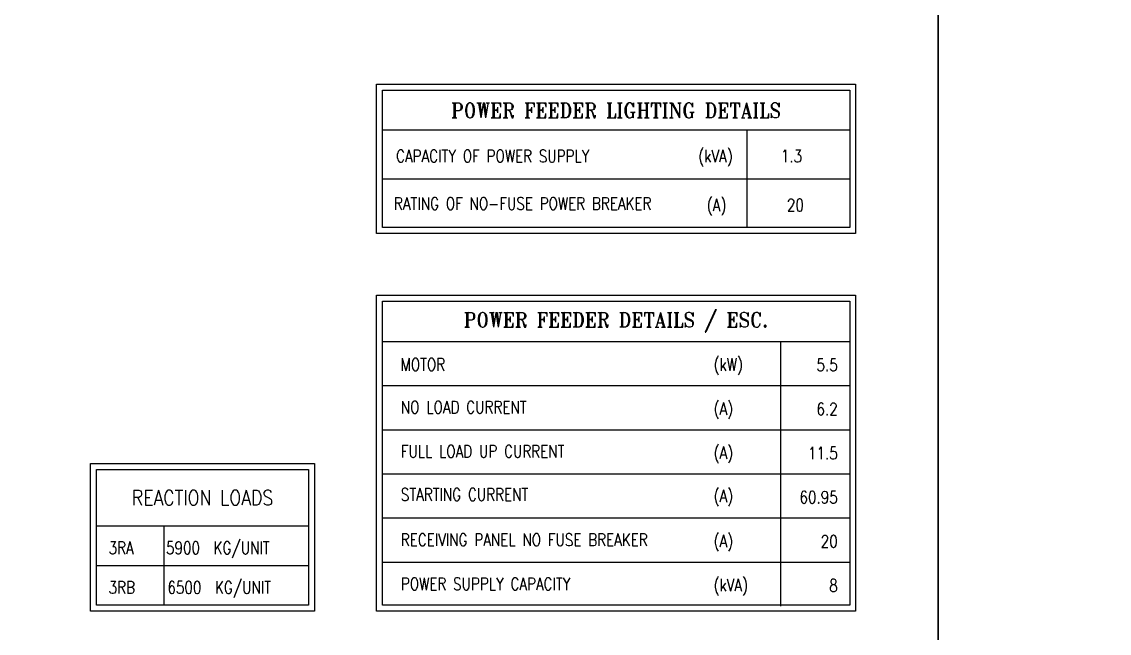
# Model space of a CAD drawing. Header units: millimetres. Extents: x -106996 to 276536, y -21995 to 37993.
# Drawn here: x 224521 to 235490, y -12007 to -5832 of the extents above; entities that cross this region are included whole.
import ezdxf
from ezdxf.enums import TextEntityAlignment as Align

# ---------------------------------------------------------------- set-up
doc = ezdxf.new("R2010")
doc.units = ezdxf.units.MM
doc.header["$LTSCALE"] = 100
doc.layers.get('0').update_dxf_attribs({"color": 3})
doc.layers.add('1', color=2, linetype='Continuous')
doc.layers.add('TITLEBLOCK', color=7, linetype='Continuous')
doc.styles.add('F1', font='romant.shx', dxfattribs={"width": 0.85})
doc.styles.add('F3', font='romans.shx', dxfattribs={"width": 0.8})
doc.styles.add('ST', font='simplex.shx', dxfattribs={"width": 0.8})

msp = doc.modelspace()

# ---------------------------------------------------------------- linework, layer by layer
at = {"color": 2}
for p, q in [((228157.7987294, -6923.0954648), (232872.0476397, -6923.0954648)), ((231835.7915161, -6923.0954648), (231835.7915161, -7908.6501079)), ((228157.7987294, -7418.0950085), (232872.0476397, -7418.0950085)), ((228157.7987294, -9060.1931369), (232872.0476397, -9060.1931369)), ((232174.8229488, -9060.1931369), (232174.8229488, -11733.1906732)), ((228157.7987294, -9505.6927262), (232872.0476397, -9505.6927262)), ((228157.7987294, -9951.1923156), (232872.0476397, -9951.1923156)), ((228157.7987294, -10396.691905), (232872.0476397, -10396.691905)), ((228157.7987294, -10842.1914944), (232872.0476397, -10842.1914944)), ((225274.8071018, -10923.1906732), (227412.7987294, -10923.1906732)), ((225953.7691471, -10923.1906732), (225953.7691471, -11723.1906732)), ((228157.7987294, -11287.6910838), (232872.0476397, -11287.6910838)), ((225274.8071018, -11323.1906732), (227412.7987294, -11323.1906732))]:
    msp.add_line(p, q, dxfattribs=at)
for points in [[(228097.7987294, -6462.772233), (232932.0476397, -6462.772233), (232932.0476397, -7968.6501079), (228097.7987294, -7968.6501079)], [(228097.7987294, -8593.6501079), (232932.0476397, -8593.6501079), (232932.0476397, -11783.1906732), (228097.7987294, -11783.1906732)], [(225214.8071018, -10292.1516839), (227472.7987294, -10292.1516839), (227472.7987294, -11783.1906732), (225214.8071018, -11783.1906732)]]:
    msp.add_lwpolyline(points, close=True, dxfattribs=at)
at = {"color": 1}
for points in [[(228157.7987294, -6522.772233), (232872.0476397, -6522.772233), (232872.0476397, -7908.6501079), (228157.7987294, -7908.6501079)], [(228157.7987294, -8653.6501079), (232872.0476397, -8653.6501079), (232872.0476397, -11723.1906732), (228157.7987294, -11723.1906732)], [(225274.8071018, -10352.1516839), (227412.7987294, -10352.1516839), (227412.7987294, -11723.1906732), (225274.8071018, -11723.1906732)]]:
    msp.add_lwpolyline(points, close=True, dxfattribs=at)
at = {"layer": 'TITLEBLOCK', "color": 3}
for points in [[(193965.380973, -15315.0498367), (233765.380973, -15315.0498367), (233765.380973, 12134.9501633), (193965.380973, 12134.9501633)], [(233765.3810158, -15315.049836), (273565.3810158, -15315.049836), (273565.3810158, 12134.950164), (233765.3810158, 12134.950164)]]:
    msp.add_lwpolyline(points, close=True, dxfattribs=at)

# ---------------------------------------------------------------- texts
at = {"color": 4, "style": 'F1', "width": 0.9}
for s, p in [('POWER FEEDER LIGHTING DETAILS', (230514.9231845, -6727.2578168)), ('POWER FEEDER DETAILS / ESC.', (230514.9231845, -8851.9216224))]:
    msp.add_text(s, height=150, dxfattribs=at).set_placement(p, align=Align.MIDDLE)
at = {"style": 'F3', "width": 0.8}
for s, p in [('CAPACITY OF POWER SUPPLY', (228296.0827624, -7250.9269916)), ('(kVA)', (231344.6106722, -7250.9269916)), ('1.3', (232177.234917, -7250.9269916)), ('RATING OF NO-FUSE POWER BREAKER', (228274.9420182, -7729.9729124)), ('(A)', (231430.6071047, -7745.9265354)), ('20', (232238.4212413, -7745.9265354)), (' 3RA    5900  KG/UNIT', (225328.2445816, -11206.466158)), (' 3RB    6500  KG/UNIT', (225328.2445816, -11606.466158))]:
    msp.add_text(s, height=125, dxfattribs=at).set_placement(p)
at = {"color": 4, "insert": (226343.8029156, -10637.6711785), "char_height": 150, "width": 2137.991627571, "attachment_point": 5, "style": 'F1'}
msp.add_mtext('REACTION LOADS', dxfattribs=at)
at = {"layer": '1', "color": 7, "style": 'ST', "width": 0.8}
for s, p in [('(kW)', (231498.7883636, -9355.241511)), ('MOTOR', (228341.9889431, -9355.241511)), ('(A)', (231498.7883636, -9800.7411004)), ('(A)', (231498.7883636, -10246.2406898)), ('(A)', (231498.7883636, -10682.1876427)), ('(A)', (231498.7883636, -11137.2398685)), ('(kVA)', (231498.7883636, -11582.7394579))]:
    msp.add_text(s, height=125, dxfattribs=at).set_placement(p)
for s, p in [('5.5', (232751.0291595, -9296.5571858)), ('6.2', (232751.0291595, -9742.0567751)), ('11.5', (232751.0291595, -10187.5563645)), ('60.95', (232751.0291595, -10633.0559539)), ('20', (232751.0291595, -11078.5555433)), ('8', (232751.0291595, -11524.0551327))]:
    msp.add_text(s, height=125, dxfattribs=at).set_placement(p, align=Align.MIDDLE_RIGHT)
at = {"layer": '1', "color": 7, "char_height": 125, "attachment_point": 4, "style": 'ST'}
for s, insert, width in [('NO LOAD CURRENT', (228344.3908448, -9723.8828397), 2354.185), ('FULL LOAD UP CURRENT', (228344.3908448, -10169.3824291), 2354.185), ('STARTING CURRENT', (228344.3908448, -10605.3293821), 2354.185), ('RECEIVING PANEL NO FUSE BREAKER', (228344.3908448, -11062.5706916), 2972.866952468), ('POWER SUPPLY CAPACITY', (228344.3908448, -11508.070281), 2354.185)]:
    msp.add_mtext(s, dxfattribs=dict(at, insert=insert, width=width))

doc.saveas('drawing.dxf')
